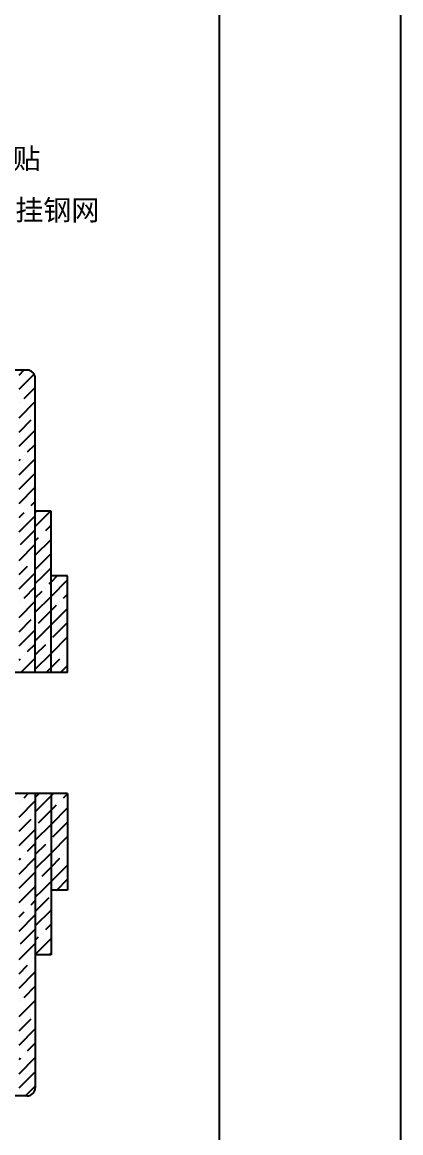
# Model space of a CAD drawing. Extents: x 15151 to 53333, y -36484 to -6005.
# Drawn here: x 29181 to 30273, y -24596 to -21390 of the extents above; entities that cross this region are included whole.
import ezdxf

# ---------------------------------------------------------------- set-up
doc = ezdxf.new("R2010")
doc.units = 0
doc.header["$MEASUREMENT"] = 0
doc.layers.get('0').update_dxf_attribs({"linetype": 'CONTINUOUS'})
doc.layers.get('DEFPOINTS').update_dxf_attribs({"linetype": 'CONTINUOUS'})
for name, color, linetype in [('7', 7, 'CONTINUOUS'), ('BH', 3, 'CONTINUOUS'), ('TEXT', 7, 'CONTINUOUS')]:
    doc.layers.add(name, color=color, linetype=linetype)
doc.styles.add('HZ', font='SIMHEI.TTF')

# ---------------------------------------------------------------- blocks, each defined once
blk = doc.blocks.new('*X416')
at = {"color": 0}
for p, q in [((8244.8, -6710.5), (8264.8, -6690.5)), ((8246.6, -6691), (8246.6, -6691)), ((8251.1, -6686.6), (8256.3, -6681.4)), ((8244.8, -6728.2), (8259.9, -6713.1)), ((8264.3, -6708.7), (8264.3, -6708.7)), ((8244.8, -6745.8), (8264.8, -6725.8)), ((8255.5, -6752.9), (8264.8, -6743.5)), ((8251.1, -6757.3), (8251.1, -6757.3)), ((8244.8, -6781.2), (8264.8, -6761.2)), ((8244.8, -6763.5), (8246.6, -6761.7)), ((8244.8, -6798.9), (8264.3, -6779.4)), ((8244.8, -6816.5), (8264.8, -6796.5)), ((8259.9, -6819.2), (8264.8, -6814.2)), ((8244.8, -6834.2), (8251.1, -6828)), ((8255.5, -6823.6), (8255.5, -6823.6)), ((8244.8, -6851.9), (8264.8, -6831.9)), ((8246.6, -6867.8), (8264.8, -6849.6)), ((8244.8, -6887.3), (8264.8, -6867.3)), ((8244.8, -6904.9), (8255.5, -6894.3)), ((8259.9, -6889.9), (8259.9, -6889.9)), ((8264.3, -6885.5), (8264.8, -6884.9)), ((8244.8, -6922.6), (8264.8, -6902.6)), ((8251.1, -6934.1), (8264.8, -6920.3)), ((8244.8, -6958), (8264.8, -6938)), ((8246.6, -6938.5), (8246.6, -6938.5)), ((8244.8, -6975.6), (8259.9, -6960.6)), ((8264.3, -6956.2), (8264.3, -6956.2)), ((8244.8, -6993.3), (8264.8, -6973.3)), ((8255.5, -7000.4), (8264.8, -6991)), ((8251.1, -7004.8), (8251.1, -7004.8)), ((8244.8, -7028.7), (8264.8, -7008.7)), ((8244.8, -7011), (8246.6, -7009.2)), ((8244.8, -7046.4), (8264.3, -7026.9)), ((8252.5, -7056.4), (8264.8, -7044))]:
    blk.add_line(p, q, dxfattribs=at)
blk = doc.blocks.new('*X417')
at = {"color": 0}
for p, q in [((8244.8, -6162.5), (8250.9, -6156.4)), ((8244.8, -6180.2), (8263.5, -6161.4)), ((8251.1, -6191.6), (8264.8, -6177.8)), ((8244.8, -6215.5), (8264.8, -6195.5)), ((8246.6, -6196), (8246.6, -6196)), ((8244.8, -6233.2), (8259.9, -6218.1)), ((8264.3, -6213.7), (8264.3, -6213.7)), ((8244.8, -6250.9), (8264.8, -6230.9)), ((8255.5, -6257.9), (8264.8, -6248.5)), ((8251.1, -6262.3), (8251.1, -6262.3)), ((8244.8, -6286.2), (8264.8, -6266.2)), ((8244.8, -6268.5), (8246.6, -6266.7)), ((8244.8, -6303.9), (8264.3, -6284.4)), ((8244.8, -6321.6), (8264.8, -6301.6)), ((8259.9, -6324.2), (8264.8, -6319.3)), ((8244.8, -6339.3), (8251.1, -6333)), ((8255.5, -6328.6), (8255.5, -6328.6)), ((8244.8, -6356.9), (8264.8, -6336.9)), ((8246.6, -6372.8), (8264.8, -6354.6)), ((8244.8, -6392.3), (8264.8, -6372.3)), ((8244.8, -6410), (8255.5, -6399.3)), ((8259.9, -6394.9), (8259.9, -6394.9)), ((8264.3, -6390.5), (8264.8, -6390)), ((8244.8, -6427.6), (8264.8, -6407.6)), ((8251.1, -6439.1), (8264.8, -6425.3)), ((8244.8, -6463), (8264.8, -6443)), ((8246.6, -6443.5), (8246.6, -6443.5)), ((8244.8, -6480.7), (8259.9, -6465.6)), ((8264.3, -6461.2), (8264.3, -6461.2)), ((8244.8, -6498.4), (8264.8, -6478.4)), ((8255.5, -6505.4), (8264.8, -6496)), ((8251.1, -6509.8), (8251.1, -6509.8)), ((8244.8, -6516), (8246.6, -6514.2)), ((8247.2, -6531.4), (8264.8, -6513.7))]:
    blk.add_line(p, q, dxfattribs=at)
blk = doc.blocks.new('*X424')
at = {"color": 0}
for p, q in [((5988.6, -6350.4), (6007.7, -6331.4)), ((5988.6, -6332.8), (5990, -6331.4)), ((5997.1, -6359.5), (5997.1, -6359.5)), ((6001.6, -6355.1), (6008.6, -6348.1)), ((5988.6, -6368.1), (5992.7, -6364)), ((5988.6, -6385.8), (6008.6, -6365.8)), ((5988.6, -6403.5), (6008.6, -6383.5)), ((5998.4, -6411.4), (6008.6, -6401.1)), ((5988.6, -6421.1), (5998.4, -6411.4)), ((6008.6, -6418.8), (6016, -6411.4)), ((6008.6, -6436.5), (6028.6, -6416.5)), ((5988.6, -6438.8), (5997.1, -6430.3)), ((6001.6, -6425.8), (6001.6, -6425.8)), ((6006, -6421.4), (6008.6, -6418.8)), ((5988.6, -6456.5), (6008.6, -6436.5)), ((6019.2, -6443.5), (6019.2, -6443.5)), ((6023.7, -6439.1), (6028.6, -6434.2)), ((5992.7, -6470), (6008.6, -6454.2)), ((6008.6, -6454.2), (6014.8, -6447.9)), ((6008.6, -6471.9), (6028.6, -6451.9)), ((6010.4, -6487.7), (6028.6, -6469.5)), ((5988.6, -6491.9), (6008.6, -6471.9)), ((5988.6, -6509.5), (6001.6, -6496.5)), ((6006, -6492.1), (6006, -6492.1)), ((6008.6, -6507.2), (6028.6, -6487.2)), ((5988.6, -6527.2), (6008.6, -6507.2)), ((6023.7, -6509.8), (6023.7, -6509.8)), ((6028.1, -6505.4), (6028.6, -6504.9)), ((6002.1, -6531.4), (6008.6, -6524.9)), ((6008.6, -6524.9), (6019.2, -6514.2)), ((6019.8, -6531.4), (6028.6, -6522.6)), ((5988.6, -6686.3), (5993.5, -6681.4)), ((5988.6, -6704), (6008.6, -6684)), ((6008.6, -6684), (6011.2, -6681.4)), ((6019.2, -6691), (6019.2, -6691)), ((6023.7, -6686.6), (6028.6, -6681.7)), ((5992.7, -6717.5), (6008.6, -6701.7)), ((6008.6, -6701.7), (6014.8, -6695.4)), ((6008.6, -6719.3), (6028.6, -6699.3)), ((5988.6, -6739.3), (6008.6, -6719.3)), ((6010.4, -6735.2), (6028.6, -6717)), ((5988.6, -6757), (6001.6, -6744)), ((6006, -6739.6), (6006, -6739.6)), ((6008.6, -6754.7), (6028.6, -6734.7)), ((5988.6, -6774.7), (6008.6, -6754.7)), ((6023.7, -6757.3), (6023.7, -6757.3)), ((6028.1, -6752.9), (6028.6, -6752.4)), ((5997.1, -6783.8), (6008.6, -6772.4)), ((6008.6, -6772.4), (6019.2, -6761.7)), ((6008.6, -6790), (6028.6, -6770)), ((5992.7, -6788.2), (5992.7, -6788.2)), ((6015, -6801.4), (6028.6, -6787.7)), ((5988.6, -6810), (5997.3, -6801.4)), ((5997.3, -6801.4), (6008.6, -6790)), ((5988.6, -6827.7), (6006, -6810.3)), ((5988.6, -6845.4), (6008.6, -6825.4)), ((6001.6, -6850.1), (6008.6, -6843.1)), ((5997.1, -6854.5), (5997.1, -6854.5)), ((5988.6, -6863.1), (5992.7, -6858.9)), ((5988.6, -6880.8), (6008.6, -6860.8)), ((6005.7, -6881.4), (6008.6, -6878.4))]:
    blk.add_line(p, q, dxfattribs=at)

msp = doc.modelspace()

# ---------------------------------------------------------------- linework, layer by layer
at = {"layer": '7', "color": 7}
for p, q in [((29194.9, -22394.5), (28345, -22394.5)), ((29218.2, -23267.7), (29218.2, -22417.8)), ((29264.7, -22802), (29218.2, -22802)), ((29264.7, -23267.7), (29264.7, -22802)), ((29311.3, -22988.2), (29264.7, -22988.2)), ((29311.3, -23267.7), (29311.3, -22988.2)), ((29311.3, -23267.7), (28868.9, -23267.7)), ((29311.3, -23616.9), (28868.9, -23616.9)), ((29218.2, -23616.9), (29218.2, -24466.8)), ((29264.7, -23616.9), (29264.7, -24082.6)), ((29311.3, -23616.9), (29311.3, -23896.3)), ((29311.3, -23896.3), (29264.7, -23896.3)), ((29264.7, -24082.6), (29218.2, -24082.6)), ((29194.9, -24490.1), (28345, -24490.1))]:
    msp.add_line(p, q, dxfattribs=at)
for centre, start, end in [((29194.9, -22417.8), 0, 90), ((29194.9, -24466.8), 270, 0)]:
    msp.add_arc(centre, 23.3, start, end, dxfattribs=at)
at = {"layer": 'DEFPOINTS'}
msp.add_line((29749.3, -17103.1), (29749.3, -25485.7), dxfattribs=at)
msp.add_lwpolyline([(22903.5, -26219.1), (30273.2, -26219.1), (30273.2, -16334.7), (22903.5, -16334.7)], close=True, dxfattribs=at)

# ---------------------------------------------------------------- block references
at = {"layer": 'BH', "xscale": 2.32848, "yscale": 2.32848, "zscale": 2.32848}
for name, p in [('*X417', (9973.7, -8059.5)), ('*X424', (15273.9, -8059.5)), ('*X416', (9973.7, -8059.5))]:
    msp.add_blockref(name, p, dxfattribs=at)

# ---------------------------------------------------------------- texts
at = {"layer": 'TEXT', "style": 'HZ'}
for s, p in [('云石胶粘贴', (28828.7, -21813.7)), ('角钢骨架挂钢网', (28836.6, -21962.2))]:
    msp.add_text(s, height=59.38, dxfattribs=at).set_placement(p)

doc.saveas('drawing.dxf')
